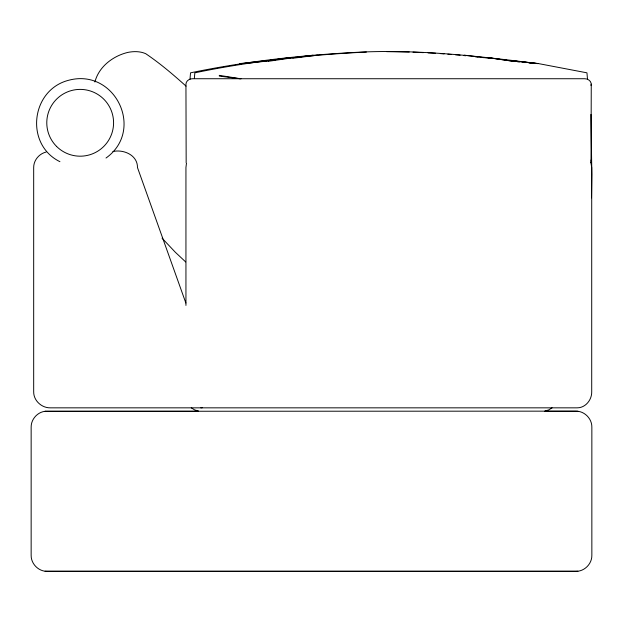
<?xml version="1.0" encoding="UTF-8"?>
<svg xmlns="http://www.w3.org/2000/svg" width="623" height="623" viewBox="0 0 623 623"><rect width="100%" height="100%" fill="white"/><g stroke="black" fill="none" stroke-linecap="round" stroke-linejoin="round"><path stroke-width="0.93" d="M591.539 197.849L591.85 174.347L590.915 114.406M189.976 79.285L190.537 72.829C246.981 61.07 304.522 54.855 362.088 52.052C420.984 49.521 479.617 56.319 537.937 63.616L513.43 60.929L537.937 63.484L586.952 72.829L587.512 79.285M194.353 78.358L194.835 72.829C251.279 61.07 308.821 54.855 366.386 52.052M591.032 85.553C592.216 81.753 588.229 78.568 584.678 78.732L192.523 78.732C189.439 78.693 186.036 80.826 185.942 84.152L186.168 162.829M591.032 162.829L591.258 84.152M186.441 163.39L185.942 167.54L185.942 305.41M94.906 82.002C98.753 66.778 112.958 55.992 127.738 52.433C133.688 51.218 140.05 51.203 145.696 53.679C159.986 63.32 173.217 74.596 186.036 86.122M106.011 158.024C145.159 130.16 115.014 67.899 68.779 80.235C30.839 89.767 24.632 144.481 59.925 161.676M552.071 407.839L548.707 409.926L544.946 411.009M46.071 152.067C39.117 153.741 33.611 160.298 33.681 167.54L33.681 391.82C33.541 400.644 41.733 408.049 50.401 407.839L577.155 407.839C585.488 407.909 591.928 399.826 591.71 391.82L591.71 167.54L590.806 162.066M45.082 411.289C37.325 412.185 31.025 419.365 31.15 427.168L31.15 555.327C30.971 563.893 38.61 571.532 47.169 571.346L575.831 571.346C584.39 571.532 592.029 563.893 591.85 555.327L591.85 427.168C592.029 418.609 584.39 410.97 575.831 411.149L45.082 411.289L198.2 411.289M264.059 61.311L265.943 61.038M267.828 60.758L270.655 60.353M272.547 60.081L288.566 57.76M268.357 61.311L292.865 57.76M288.566 58.251L290.45 58.009M293.277 57.651L296.104 57.3M297.996 57.059L301.766 56.584M303.65 56.35L313.073 55.167M292.865 58.251L317.372 55.167M239.551 63.616L264.059 60.945M243.85 63.616L268.357 60.945M200.855 407.839L202.311 407.746M112.872 151.521C123.603 149.115 137.66 155.111 137.473 167.54L185.856 303.019M545.063 411.289L577.918 411.289M45.082 571.213L577.918 571.213M386.595 51.654L409.218 52.02M412.987 52.137L423.36 52.643M428.071 52.869L435.609 53.235M440.321 53.601L444.09 53.897M447.867 54.193L451.636 54.497M455.405 54.785L460.117 55.167M517.612 61.825L519.496 62.02M523.265 62.409L525.158 62.604M528.927 62.993L530.812 63.196M463.886 55.556L465.77 55.758M475.201 56.755L478.028 57.051M480.855 57.355L483.682 57.651M464.415 55.159L488.923 58.251M240.081 78.778L219.343 76.084L219.288 75.36L241.015 78.817M198.418 411.009L194.656 409.926L191.292 407.839M185.685 261.94L175.375 252.299L162.058 238.165M591.032 160.025L591.258 161.427M513.43 61.311L488.923 57.76L513.43 61.311M56.561 146.405A33.401 33.401 0 0 0 112.444 131.43A33.401 33.401 0 0 0 71.536 90.53A33.401 33.401 0 0 0 56.561 146.405"/></g></svg>
